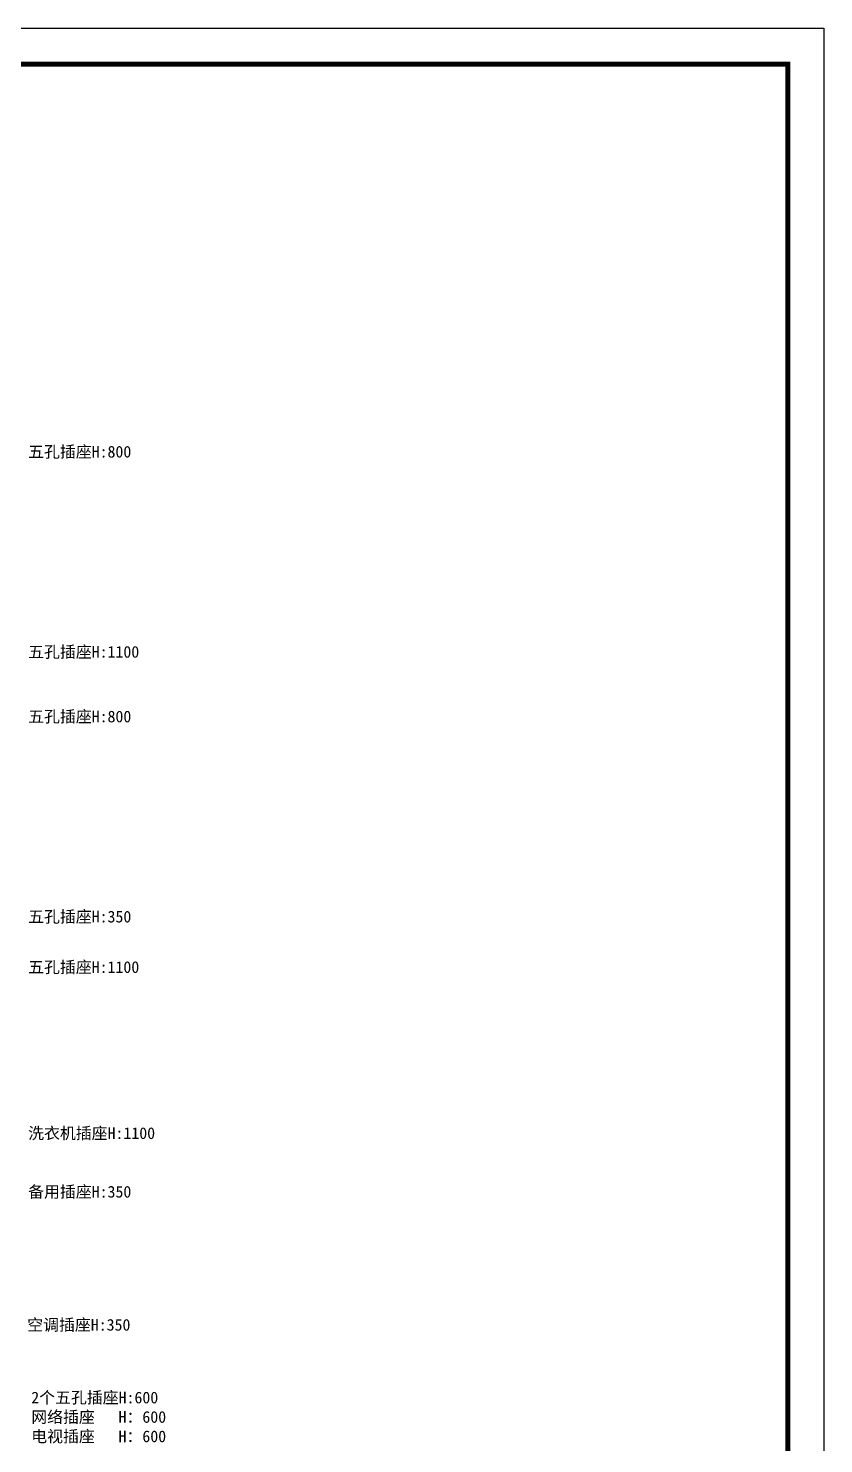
# Model space of a CAD drawing. Header units: millimetres. Extents: x -1705246 to 222838, y -3231245 to 126310.
# Drawn here: x 168972 to 179216, y -950 to 17278 of the extents above; entities that cross this region are included whole.
import ezdxf

# ---------------------------------------------------------------- set-up
doc = ezdxf.new("R2010")
doc.units = ezdxf.units.MM
for name, color, linetype in [('0-01图框模板说明', 2, 'Continuous'), ('0-02图框细线', 136, 'Continuous'), ('layer 1', 7, 'Continuous')]:
    doc.layers.add(name, color=color, linetype=linetype)
doc.styles.add('STYLE1', font='')
doc.styles.get('STYLE1').set_extended_font_data('SimSun')

msp = doc.modelspace()

# ---------------------------------------------------------------- linework, layer by layer
at = {"layer": '0-01图框模板说明', "color": 2, "const_width": 66.9}
msp.add_lwpolyline([(178754.2, 16815.6), (178754.2, -9703.2), (140870.2, -9703.2), (140870.2, 16815.6)], close=True, dxfattribs=at)
at = {"layer": '0-02图框细线'}
msp.add_lwpolyline([(179216.2, 17277.6), (179216.2, -10165.2), (140408.2, -10165.2), (140408.2, 17277.6)], close=True, dxfattribs=at)

# ---------------------------------------------------------------- texts
at = {"layer": 'layer 1', "color": 44, "lineweight": 5, "char_height": 150, "width": 4338.102, "attachment_point": 1, "style": 'STYLE1'}
for s, insert in [('{\\C2;五孔插座H:800}', (168970, 11900)), ('{\\C2;五孔插座H:1100}', (168970, 9322.8)), ('{\\C2;五孔插座H:800}', (168970, 8490)), ('{\\C2;五孔插座H:350}', (168970, 5912.8)), ('{\\C2;五孔插座H:1100}', (168970, 5262.8)), ('{\\C2;洗衣机插座H:1100}', (168970, 3124.3)), ('{\\C2;备用插座H:350}', (168970, 2370)), ('{\\C2;空调插座H:350}', (168958.7, 656.4)), ('{\\C2;2个五孔插座H:600\\P网络插座   H：600\\P电视插座   H：600}', (169010, -280))]:
    msp.add_mtext(s, dxfattribs=dict(at, insert=insert))

doc.saveas('drawing.dxf')
